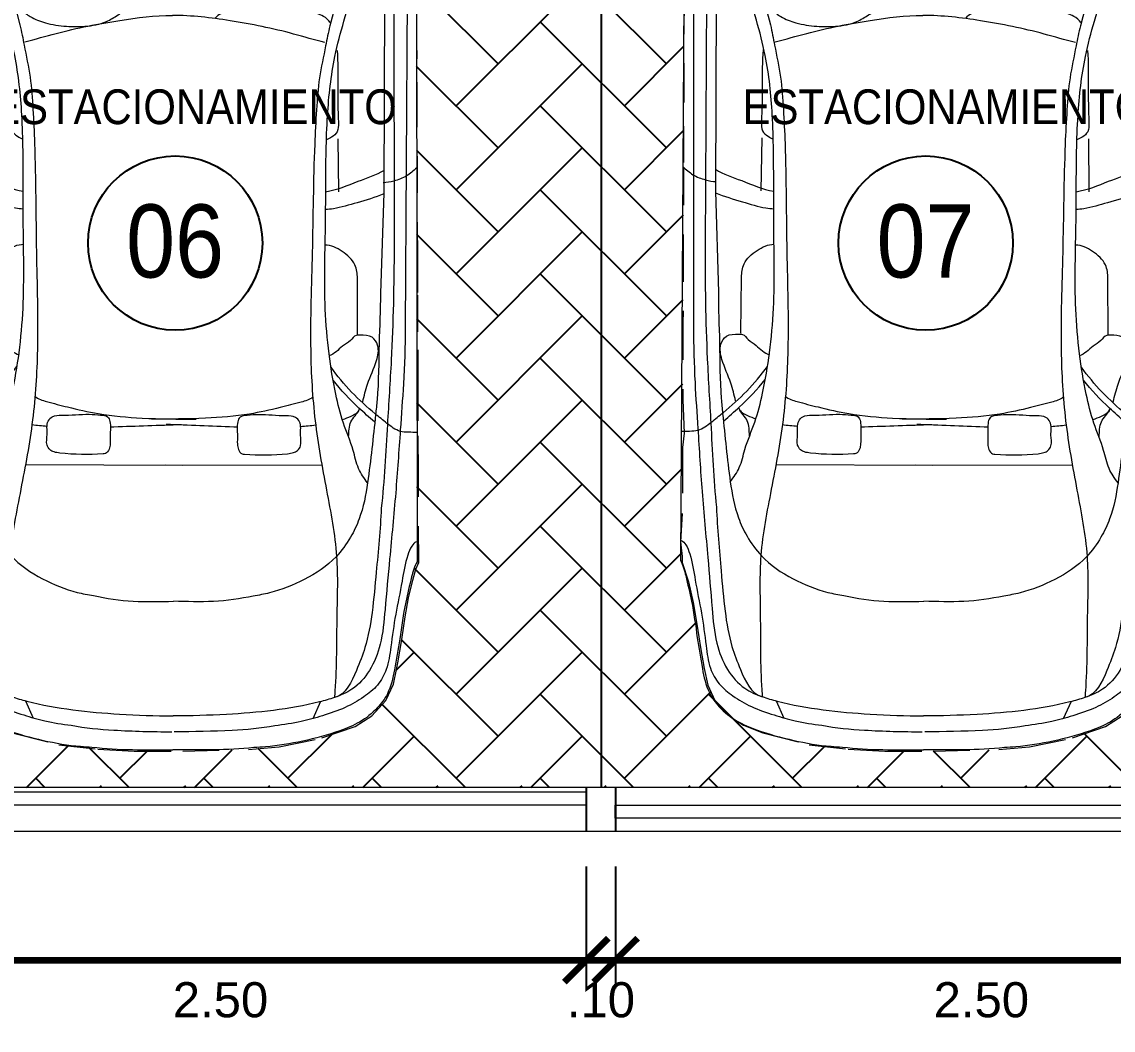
# Model space of a CAD drawing. Header units: millimetres. Extents: x 2204.1 to 2242.3, y 1175.1 to 1221.8.
# Drawn here: x 2227.565 to 2231.294, y 1188.809 to 1192.256 of the extents above; entities that cross this region are included whole.
import ezdxf
from ezdxf.enums import TextEntityAlignment as Align

# ---------------------------------------------------------------- set-up
doc = ezdxf.new("R2010")
doc.units = ezdxf.units.MM
doc.linetypes.add('HIDDEN2', pattern=[0.1875, 0.125, -0.0625])
for name, color, linetype, lineweight in [('01', 1, 'Continuous', 5), ('CLOSETS', 253, 'Continuous', 18), ('mobiliario', 2, 'Continuous', 18), ('pozos de luz', 4, 'Continuous', 5)]:
    doc.layers.add(name, color=color, linetype=linetype, lineweight=lineweight)
for name, color, linetype in [('04', 4, 'Continuous'), ('muros', 1, 'Continuous'), ('Textura LINEAS', 253, 'HIDDEN2')]:
    doc.layers.add(name, color=color, linetype=linetype)
doc.styles.add('ARVIM', font='framd.ttf', dxfattribs={"width": 0.9, "height": 0.2})
doc.styles.add('ROMAND', font='arial.ttf')
doc.dimstyles.new('ARVIM', dxfattribs={"dimscale": 0.12, "dimtxt": 1, "dimasz": 1.25, "dimexe": 0.8, "dimexo": 1, "dimtad": 2, "dimtih": 1, "dimtoh": 1, "dimzin": 4, "dimdsep": 46, "dimtxsty": 'ROMAND', "dimblk": 'ARCHTICK', "dimcen": 0, "dimdle": 1, "dimclrd": 1, "dimclre": 1, "dimclrt": 251, "dimadec": 0, "dimazin": 0, "dimtfac": 1, "dimtix": 1, "dimtmove": 0, "dimatfit": 3, "dimldrblk": 'ARCHTICK', "dimfxl": 1, "dimarcsym": 0})

# ---------------------------------------------------------------- blocks, each defined once
blk = doc.blocks.new('audi a4 p')
at = {"color": 0}
for p, q in [((-0.8495, 0.8592), (1.2533, 0.8665)), ((-0.864, 0.8261), (0.4209, 0.8224)), ((-0.8821, 0.7783), (0.1313, 0.7819)), ((-0.9255, 0.7452), (-0.0605, 0.7452)), ((-0.0605, 0.7452), (0.2978, 0.7341)), ((-1.2465, 0.7063), (-0.654, 0.5515)), ((0.4433, 0.6531), (0.2443, 0.6518)), ((-0.252, 0.5809), (-0.0633, 0.5835)), ((0.9108, 0.5278), (0.9108, -0.0304)), ((1.7514, 0.5246), (1.8134, 0.4971)), ((0.9108, -0.5278), (0.9108, 0.0304)), ((1.7514, -0.5246), (1.8134, -0.4971)), ((-1.2465, -0.7063), (-0.654, -0.5515)), ((-0.252, -0.5809), (-0.0633, -0.5835)), ((0.4433, -0.6531), (0.2443, -0.6518)), ((-0.0605, -0.7452), (0.2978, -0.7341)), ((-0.9255, -0.7452), (-0.0605, -0.7452)), ((-0.8821, -0.7783), (0.1313, -0.7819)), ((-0.864, -0.8261), (0.4209, -0.8224)), ((-0.8495, -0.8592), (1.2533, -0.8665))]:
    blk.add_line(p, q, dxfattribs=at)
for points, knots in [([(-0.1491, 0.8616), (-0.1389, 0.8499), (-0.1166, 0.8254), (-0.1026, 0.7842), (-0.0957, 0.7556), (-0.0959, 0.7427)], [1.808086, 1.808086, 1.808086, 1.808086, 2.918874, 4.131288, 5.10151, 5.10151, 5.10151, 5.10151]), ([(0.7927, 0.866), (0.791, 0.8458), (0.797, 0.8049), (0.7602, 0.7581), (0.6915, 0.6709), (0.6232, 0.6028), (0.5613, 0.5588)], [0, 0, 0, 0, 0.0597371, 0.1139981, 0.1672498, 0.3938869, 0.3938869, 0.3938869, 0.3938869]), ([(1.1815, 0.8634), (1.1847, 0.8567), (1.2004, 0.8437), (1.2477, 0.8252), (1.3308, 0.8133), (1.439, 0.7898), (1.5441, 0.7753), (1.6319, 0.7649), (1.6948, 0.7298), (1.7382, 0.6763), (1.776, 0.6104), (1.8014, 0.5342), (1.8258, 0.451), (1.8341, 0.3935), (1.838, 0.3618)], [0, 0, 0, 0, 0.0219205, 0.0572122, 0.1522539, 0.2718866, 0.3894011, 0.4710097, 0.5346344, 0.5986698, 0.6733118, 0.758696, 0.8351341, 0.9293726, 0.9293726, 0.9293726, 0.9293726]), ([(1.2533, 0.8665), (1.2693, 0.8564), (1.3191, 0.8448), (1.4094, 0.8219), (1.5212, 0.8071), (1.6299, 0.7894), (1.7168, 0.771), (1.7801, 0.7247), (1.8262, 0.6669), (1.8636, 0.5753), (1.894, 0.4633), (1.9118, 0.3601), (1.9146, 0.3017), (1.9155, 0.2882)], [0, 0, 0, 0, 0.056668, 0.14946, 0.28161, 0.392935, 0.481686, 0.542967, 0.622845, 0.69797, 0.833643, 0.965665, 1.00577, 1.00577, 1.00577, 1.00577]), ([(0.4209, 0.8224), (0.4872, 0.8222), (0.6083, 0.8179), (0.8036, 0.8042), (1.0114, 0.7909), (1.2243, 0.7703), (1.4042, 0.7547), (1.54, 0.7434), (1.6397, 0.7047), (1.708, 0.6461), (1.7367, 0.5787), (1.7779, 0.4319), (1.798, 0.2378), (1.8037, 0.0635), (1.8037, 0)], [0, 0, 0, 0, 0.198873, 0.363323, 0.587433, 0.823543, 1.004622, 1.129816, 1.230113, 1.320655, 1.388577, 1.443334, 1.771447, 1.958652, 1.958652, 1.958652, 1.958652]), ([(0.1313, 0.7819), (0.2661, 0.7819), (0.4773, 0.778), (0.7875, 0.7573), (0.9636, 0.7498), (1.0628, 0.7387)], [0, 0, 0, 0, 0.4042759, 0.6333827, 0.9326252, 0.9326252, 0.9326252, 0.9326252]), ([(-0.1398, 0.7453), (-0.1223, 0.7165), (-0.0996, 0.6455), (-0.0685, 0.5775), (-0.0623, 0.5379)], [0, 0, 0, 0, 0.1000351, 0.2184418, 0.2184418, 0.2184418, 0.2184418]), ([(-0.0561, 0.745), (-0.0428, 0.7143), (-0.0272, 0.6537), (-0.0042, 0.5851), (-0.0005, 0.5472), (0, 0.538)], [0, 0, 0, 0, 2.528586, 4.711885, 5.408215, 5.408215, 5.408215, 5.408215]), ([(1.0628, 0.7387), (1.1386, 0.7357), (1.2624, 0.7234), (1.4276, 0.7099), (1.5478, 0.689), (1.6484, 0.6493), (1.7266, 0.6146), (1.7369, 0.5742)], [0, 0, 0, 0, 0.2277977, 0.3719478, 0.4996814, 0.5863441, 0.709615, 0.709615, 0.709615, 0.709615]), ([(0.9721, 0.6897), (0.9562, 0.6775), (0.9206, 0.6527), (0.8443, 0.6376), (0.7596, 0.5997), (0.644, 0.5716), (0.5088, 0.5488), (0.3031, 0.5312), (0.0626, 0.5395), (-0.1671, 0.5374), (-0.3629, 0.5435), (-0.5625, 0.5648), (-0.8317, 0.6525), (-1.0359, 0.7056), (-1.1563, 0.7374)], [0, 0, 0, 0, 0.05975, 0.126928, 0.230034, 0.336675, 0.482225, 0.641324, 0.954906, 1.203173, 1.330375, 1.542773, 1.802261, 2.175545, 2.175545, 2.175545, 2.175545]), ([(0.2978, 0.7341), (0.3572, 0.7339), (0.4833, 0.7274), (0.6276, 0.7286), (0.7927, 0.7108), (0.9345, 0.6972), (1.0594, 0.676), (1.1002, 0.6599)], [0, 0, 0, 0, 0.1783018, 0.3787173, 0.431954, 0.6762374, 0.8077184, 0.8077184, 0.8077184, 0.8077184]), ([(0.6843, 0.6718), (0.663, 0.677), (0.6122, 0.6887), (0.5499, 0.7196), (0.4887, 0.732), (0.4465, 0.7054), (0.4465, 0.6719), (0.4464, 0.6425), (0.4699, 0.6267), (0.4888, 0.5918), (0.5151, 0.5701), (0.5201, 0.551)], [0, 0, 0, 0, 0.0655106, 0.1550445, 0.2094604, 0.2438604, 0.287164, 0.3001388, 0.3275984, 0.3616951, 0.4200969, 0.4200969, 0.4200969, 0.4200969]), ([(0.7552, 0.7137), (0.7395, 0.6947), (0.693, 0.6434), (0.6428, 0.5939), (0.6076, 0.5661)], [0, 0, 0, 0, 1.868162, 5.271297, 5.271297, 5.271297, 5.271297]), ([(0.2443, 0.6518), (0.2281, 0.6517), (0.1881, 0.6463), (0.1468, 0.5992), (0.1262, 0.5577), (0.1267, 0.5363)], [0, 0, 0, 0, 0.0486628, 0.1144515, 0.1777721, 0.1777721, 0.1777721, 0.1777721]), ([(0.7116, 0.6594), (0.7237, 0.6549), (0.736, 0.6315), (0.7446, 0.6091), (0.7479, 0.5992)], [0, 0, 0, 0, 0.983949, 1.771691, 1.771691, 1.771691, 1.771691]), ([(0.8083, 0.6219), (0.7905, 0.6234), (0.7521, 0.6214), (0.7277, 0.6524), (0.7116, 0.6594)], [0, 0, 0, 0, 0.0535488, 0.1060573, 0.1060573, 0.1060573, 0.1060573]), ([(1.1002, 0.6599), (1.1232, 0.6526), (1.1709, 0.629), (1.2528, 0.5714), (1.3203, 0.4695), (1.3613, 0.3665), (1.3735, 0.3037), (1.3765, 0.2843)], [0, 0, 0, 0, 0.0720749, 0.1581284, 0.2958089, 0.4262456, 0.4842292, 0.4842292, 0.4842292, 0.4842292]), ([(-0.654, 0.5515), (-0.6303, 0.5453), (-0.5683, 0.5342), (-0.4694, 0.5124), (-0.352, 0.5037), (-0.1449, 0.4936), (0.1408, 0.4931), (0.4689, 0.4808), (0.7523, 0.4976), (0.9949, 0.5425), (1.2253, 0.5883), (1.465, 0.5795), (1.6324, 0.5819), (1.7289, 0.5745), (1.7369, 0.5742)], [0, 0, 0, 0, 0.073325, 0.188896, 0.303039, 0.425821, 0.811242, 1.159737, 1.41058, 1.660623, 1.899627, 2.11145, 2.377727, 2.401703, 2.401703, 2.401703, 2.401703]), ([(-0.5666, 0.5771), (-0.5241, 0.5811), (-0.4371, 0.5785), (-0.3441, 0.5811), (-0.2767, 0.5835), (-0.2582, 0.561), (-0.2507, 0.5465), (-0.248, 0.5402)], [0, 0, 0, 0, 3.267856, 6.568708, 7.399663, 8.099385, 8.621705, 8.621705, 8.621705, 8.621705]), ([(-0.6654, 0.5528), (-0.6749, 0.5472), (-0.6928, 0.5238), (-0.7075, 0.4718), (-0.6961, 0.3601), (-0.6996, 0.2589), (-0.7009, 0.1651), (-0.687, 0.1489), (-0.6793, 0.1423)], [0, 0, 0, 0, 0.842998, 2.122875, 3.997599, 9.174838, 10.012722, 10.751336, 10.751336, 10.751336, 10.751336]), ([(-0.5943, 0.5339), (-0.6034, 0.4964), (-0.6368, 0.3857), (-0.6729, 0.205), (-0.6896, 0.0597), (-0.6896, -0.0089)], [0, 0, 0, 0, 0.1139079, 0.3411539, 0.543502, 0.543502, 0.543502, 0.543502]), ([(0.6677, 0.4949), (0.677, 0.4828), (0.6893, 0.4424), (0.7081, 0.3673), (0.7341, 0.2545), (0.7467, 0.1012), (0.7474, -0.0151), (0.7478, -0.079)], [0, 0, 0, 0, 0.0451009, 0.1211996, 0.2308505, 0.385263, 0.5739042, 0.5739042, 0.5739042, 0.5739042]), ([(0.731, 0.3011), (0.731, 0.334), (0.7358, 0.3761), (0.7345, 0.4305), (0.7624, 0.4556), (0.8001, 0.4473), (0.8355, 0.4559), (0.8582, 0.4423), (0.8669, 0.4245), (0.8749, 0.3609), (0.8757, 0.301), (0.8709, 0.2388), (0.8551, 0.2286), (0.8321, 0.2252), (0.7988, 0.2275), (0.7673, 0.2233), (0.735, 0.2342), (0.7335, 0.2669), (0.731, 0.2875), (0.731, 0.3011)], [0, 0, 0, 0, 0.0969044, 0.1295913, 0.1506192, 0.1985921, 0.2360698, 0.2557908, 0.2719711, 0.2929882, 0.44406, 0.4519132, 0.4720918, 0.4918599, 0.5228758, 0.5707096, 0.5892096, 0.6145759, 0.654681, 0.654681, 0.654681, 0.654681]), ([(1.838, 0.3618), (1.8481, 0.3119), (1.8577, 0.1924), (1.8602, 0.0731), (1.8602, 0.0046)], [0, 0, 0, 0, 0.1502861, 0.3522699, 0.3522699, 0.3522699, 0.3522699]), ([(1.3765, 0.2843), (1.3861, 0.2377), (1.4005, 0.143), (1.3966, 0.0476), (1.3959, 0)], [0, 0, 0, 0, 0.140379, 0.2808468, 0.2808468, 0.2808468, 0.2808468]), ([(0.7753, 0.2256), (0.7752, 0.2214), (0.7726, 0.1372), (0.7693, 0.0529), (0.7662, -0.0272)], [11.235438, 11.235438, 11.235438, 11.235438, 11.552536, 17.586883, 17.586883, 17.586883, 17.586883]), ([(0.6677, -0.4949), (0.677, -0.4828), (0.6893, -0.4424), (0.7081, -0.3673), (0.7341, -0.2545), (0.7467, -0.1012), (0.7474, 0.0151), (0.7478, 0.079)], [0, 0, 0, 0, 0.0451009, 0.1211996, 0.2308505, 0.385263, 0.5739042, 0.5739042, 0.5739042, 0.5739042]), ([(0.4209, -0.8224), (0.4872, -0.8222), (0.6083, -0.8179), (0.8036, -0.8042), (1.0114, -0.7909), (1.2243, -0.7703), (1.4042, -0.7547), (1.54, -0.7434), (1.6397, -0.7047), (1.708, -0.6461), (1.7367, -0.5787), (1.7779, -0.4319), (1.798, -0.2378), (1.8037, -0.0635), (1.8037, 0)], [0, 0, 0, 0, 0.198873, 0.363323, 0.587433, 0.823543, 1.004622, 1.129816, 1.230113, 1.320655, 1.388577, 1.443334, 1.771447, 1.958652, 1.958652, 1.958652, 1.958652]), ([(0.7753, -0.2256), (0.7752, -0.2214), (0.7726, -0.1372), (0.7693, -0.0529), (0.7662, 0.0272)], [11.235438, 11.235438, 11.235438, 11.235438, 11.552536, 17.586883, 17.586883, 17.586883, 17.586883]), ([(1.3765, -0.2843), (1.3861, -0.2377), (1.4005, -0.143), (1.3966, -0.0476), (1.3959, 0)], [0, 0, 0, 0, 0.140379, 0.2808468, 0.2808468, 0.2808468, 0.2808468]), ([(-0.5943, -0.5339), (-0.6034, -0.4964), (-0.637, -0.3858), (-0.6709, -0.2107), (-0.6896, -0.0716), (-0.6896, -0.0089)], [0, 0, 0, 0, 0.1139079, 0.3411539, 0.5260188, 0.5260188, 0.5260188, 0.5260188]), ([(1.838, -0.3618), (1.8481, -0.3119), (1.8577, -0.1924), (1.8602, -0.0731), (1.8602, -0.0046)], [0, 0, 0, 0, 0.1502861, 0.3522699, 0.3522699, 0.3522699, 0.3522699]), ([(-0.8237, -0.2885), (-0.8261, -0.3017), (-0.8143, -0.2291), (-0.7974, -0.2089), (-0.7717, -0.1732), (-0.7424, -0.1637), (-0.7108, -0.1695), (-0.6898, -0.2049), (-0.6593, -0.2508), (-0.6482, -0.3162), (-0.6487, -0.3891), (-0.6581, -0.4558), (-0.6789, -0.5106), (-0.7046, -0.5443), (-0.7325, -0.5553), (-0.753, -0.5507), (-0.7716, -0.5441), (-0.7859, -0.5231), (-0.8109, -0.4874), (-0.8259, -0.4076), (-0.8351, -0.3761), (-0.8214, -0.2758), (-0.8237, -0.2885)], [0, 0, 0, 0, 0.03969, 0.089634, 0.13125, 0.1542862, 0.1797268, 0.2207266, 0.2680991, 0.3447665, 0.4095645, 0.4843001, 0.541515, 0.5817687, 0.6060665, 0.6262474, 0.6436722, 0.6634686, 0.6988791, 0.7758465, 0.8696394, 0.907731, 0.907731, 0.907731, 0.907731]), ([(0.731, -0.3011), (0.731, -0.334), (0.7358, -0.3761), (0.7345, -0.4305), (0.7624, -0.4556), (0.8001, -0.4473), (0.8355, -0.4559), (0.8582, -0.4423), (0.8669, -0.4245), (0.8749, -0.3609), (0.8757, -0.301), (0.8709, -0.2388), (0.8551, -0.2286), (0.8321, -0.2252), (0.7988, -0.2275), (0.7673, -0.2233), (0.735, -0.2342), (0.7335, -0.2669), (0.731, -0.2875), (0.731, -0.3011)], [0, 0, 0, 0, 0.0969044, 0.1295913, 0.1506192, 0.1985921, 0.2360698, 0.2557908, 0.2719711, 0.2929882, 0.44406, 0.4519132, 0.4720918, 0.4918599, 0.5228758, 0.5707096, 0.5892096, 0.6145759, 0.654681, 0.654681, 0.654681, 0.654681]), ([(1.1002, -0.6599), (1.1232, -0.6526), (1.1709, -0.629), (1.2528, -0.5714), (1.3203, -0.4695), (1.3613, -0.3665), (1.3735, -0.3037), (1.3765, -0.2843)], [0, 0, 0, 0, 0.0720749, 0.1581284, 0.2958089, 0.4262456, 0.4842292, 0.4842292, 0.4842292, 0.4842292]), ([(1.2533, -0.8665), (1.2693, -0.8564), (1.3191, -0.8448), (1.4094, -0.8219), (1.5212, -0.8071), (1.6299, -0.7894), (1.7168, -0.771), (1.7801, -0.7247), (1.8262, -0.6669), (1.8636, -0.5753), (1.894, -0.4633), (1.9118, -0.3601), (1.9146, -0.3017), (1.9155, -0.2882)], [0, 0, 0, 0, 0.056668, 0.14946, 0.28161, 0.392935, 0.481686, 0.542967, 0.622845, 0.69797, 0.833643, 0.965665, 1.00577, 1.00577, 1.00577, 1.00577]), ([(1.1815, -0.8634), (1.1847, -0.8567), (1.2004, -0.8437), (1.2477, -0.8252), (1.3308, -0.8133), (1.439, -0.7898), (1.5441, -0.7753), (1.6319, -0.7649), (1.6948, -0.7298), (1.7382, -0.6763), (1.776, -0.6104), (1.8014, -0.5342), (1.8258, -0.451), (1.8341, -0.3935), (1.838, -0.3618)], [0, 0, 0, 0, 0.0219205, 0.0572122, 0.1522539, 0.2718866, 0.3894011, 0.4710097, 0.5346344, 0.5986698, 0.6733118, 0.758696, 0.8351341, 0.9293726, 0.9293726, 0.9293726, 0.9293726]), ([(-0.654, -0.5515), (-0.6303, -0.5453), (-0.5683, -0.5342), (-0.4694, -0.5124), (-0.352, -0.5037), (-0.1449, -0.4936), (0.1408, -0.4931), (0.4689, -0.4808), (0.7523, -0.4976), (0.9949, -0.5425), (1.2253, -0.5883), (1.465, -0.5795), (1.6324, -0.5819), (1.7289, -0.5745), (1.7369, -0.5742)], [0, 0, 0, 0, 0.073325, 0.188896, 0.303039, 0.425821, 0.811242, 1.159737, 1.41058, 1.660623, 1.899627, 2.11145, 2.377727, 2.401703, 2.401703, 2.401703, 2.401703]), ([(0.9721, -0.6897), (0.9562, -0.6775), (0.9206, -0.6527), (0.8443, -0.6376), (0.7596, -0.5997), (0.644, -0.5716), (0.5088, -0.5488), (0.3031, -0.5312), (0.0626, -0.5395), (-0.1671, -0.5374), (-0.3629, -0.5435), (-0.5625, -0.5648), (-0.8317, -0.6525), (-1.0359, -0.7056), (-1.1563, -0.7374)], [0, 0, 0, 0, 0.05975, 0.126928, 0.230034, 0.336675, 0.482225, 0.641324, 0.954906, 1.203173, 1.330375, 1.542773, 1.802261, 2.175545, 2.175545, 2.175545, 2.175545]), ([(-0.5666, -0.5771), (-0.5241, -0.5811), (-0.4371, -0.5785), (-0.3441, -0.5811), (-0.2767, -0.5835), (-0.2582, -0.561), (-0.2507, -0.5465), (-0.248, -0.5402)], [0, 0, 0, 0, 3.267856, 6.568708, 7.399663, 8.099385, 8.621705, 8.621705, 8.621705, 8.621705]), ([(-0.1398, -0.7453), (-0.1223, -0.7165), (-0.0996, -0.6455), (-0.0685, -0.5775), (-0.0623, -0.5379)], [0, 0, 0, 0, 0.1000351, 0.2184418, 0.2184418, 0.2184418, 0.2184418]), ([(-0.0561, -0.745), (-0.0428, -0.7143), (-0.0272, -0.6537), (-0.0042, -0.5851), (-0.0005, -0.5472), (0, -0.538)], [0, 0, 0, 0, 2.528586, 4.711885, 5.408215, 5.408215, 5.408215, 5.408215]), ([(0.2443, -0.6518), (0.2281, -0.6517), (0.1881, -0.6463), (0.1468, -0.5992), (0.1262, -0.5577), (0.1267, -0.5363)], [0, 0, 0, 0, 0.0486628, 0.1144515, 0.1777721, 0.1777721, 0.1777721, 0.1777721]), ([(0.6843, -0.6718), (0.663, -0.677), (0.6122, -0.6887), (0.5499, -0.7196), (0.4887, -0.732), (0.4465, -0.7054), (0.4465, -0.6719), (0.4464, -0.6425), (0.4699, -0.6267), (0.4888, -0.5918), (0.5151, -0.5701), (0.5201, -0.551)], [0, 0, 0, 0, 0.0655106, 0.1550445, 0.2094604, 0.2438604, 0.287164, 0.3001388, 0.3275984, 0.3616951, 0.4200969, 0.4200969, 0.4200969, 0.4200969]), ([(0.7927, -0.866), (0.791, -0.8458), (0.797, -0.8049), (0.7602, -0.7581), (0.6915, -0.6709), (0.6232, -0.6028), (0.5613, -0.5588)], [0, 0, 0, 0, 0.0597371, 0.1139981, 0.1672498, 0.3938869, 0.3938869, 0.3938869, 0.3938869]), ([(0.7552, -0.7137), (0.7395, -0.6947), (0.693, -0.6434), (0.6428, -0.5939), (0.6076, -0.5661)], [0, 0, 0, 0, 1.868162, 5.271297, 5.271297, 5.271297, 5.271297]), ([(1.0628, -0.7387), (1.1386, -0.7357), (1.2624, -0.7234), (1.4276, -0.7099), (1.5478, -0.689), (1.6484, -0.6493), (1.7266, -0.6146), (1.7369, -0.5742)], [0, 0, 0, 0, 0.2277977, 0.3719478, 0.4996814, 0.5863441, 0.709615, 0.709615, 0.709615, 0.709615]), ([(0.7116, -0.6594), (0.7237, -0.6549), (0.736, -0.6315), (0.7446, -0.6091), (0.7479, -0.5992)], [0, 0, 0, 0, 0.983949, 1.771691, 1.771691, 1.771691, 1.771691]), ([(0.2978, -0.7341), (0.3572, -0.7339), (0.4833, -0.7274), (0.6276, -0.7286), (0.7927, -0.7108), (0.9345, -0.6972), (1.0594, -0.676), (1.1002, -0.6599)], [0, 0, 0, 0, 0.1783018, 0.3787173, 0.431954, 0.6762374, 0.8077184, 0.8077184, 0.8077184, 0.8077184]), ([(0.8083, -0.6219), (0.7905, -0.6234), (0.7521, -0.6214), (0.7277, -0.6524), (0.7116, -0.6594)], [0, 0, 0, 0, 0.0535488, 0.1060573, 0.1060573, 0.1060573, 0.1060573]), ([(-0.1491, -0.8616), (-0.1389, -0.8499), (-0.1166, -0.8254), (-0.1026, -0.7842), (-0.0957, -0.7556), (-0.0959, -0.7427)], [1.808086, 1.808086, 1.808086, 1.808086, 2.918874, 4.131288, 5.10151, 5.10151, 5.10151, 5.10151]), ([(0.1313, -0.7819), (0.2661, -0.7819), (0.4773, -0.778), (0.7875, -0.7573), (0.9636, -0.7498), (1.0628, -0.7387)], [0, 0, 0, 0, 0.4042759, 0.6333827, 0.9326252, 0.9326252, 0.9326252, 0.9326252])]:
    blk.add_open_spline(points, degree=3, knots=knots, dxfattribs=at)
for points in [[(0.768, 0.5048), (0.7704, 0.487), (0.7721, 0.4691), (0.7734, 0.4511)], [(1.9155, 0.2882), (1.9272, 0.1928), (1.9241, 0.0961), (1.9241, 0)], [(1.9155, -0.2882), (1.9272, -0.1928), (1.9241, -0.0961), (1.9241, 0)], [(0.768, -0.5048), (0.7704, -0.487), (0.7721, -0.4691), (0.7734, -0.4511)]]:
    blk.add_open_spline(points, degree=3, dxfattribs=at)
blk = doc.blocks.new('_ARCHTICK')
at = {"color": 0, "linetype": 'ByBlock', "const_width": 0.15}
blk.add_lwpolyline([(-0.5, -0.5), (0.5, 0.5)], dxfattribs=at)
blk = doc.blocks.new('*D46')
at = {"layer": 'DEFPOINTS', "color": 0, "transparency": 16777216}
for p in [(2210.8453, 1189.6758), (2234.8453, 1189.6758), (2234.8453, 1187.9452)]:
    blk.add_point(p, dxfattribs=at)
at = {"layer": 'muros', "color": 1, "lineweight": -2, "transparency": 16777216}
for p, q in [((2210.7253, 1187.9452), (2234.9653, 1187.9452)), ((2210.8453, 1187.9572), (2210.8453, 1187.8492)), ((2234.8453, 1187.9572), (2234.8453, 1187.8492))]:
    blk.add_line(p, q, dxfattribs=at)
at = {"layer": 'muros', "color": 1, "lineweight": -2, "transparency": 16777216, "xscale": 0.15, "yscale": 0.15, "zscale": 0.15, "rotation": 180}
blk.add_blockref('_ARCHTICK', (2210.8453, 1187.9452), dxfattribs=at)
at = {"layer": 'muros', "color": 1, "lineweight": -2, "transparency": 16777216, "xscale": 0.15, "yscale": 0.15, "zscale": 0.15}
blk.add_blockref('_ARCHTICK', (2234.8453, 1187.9452), dxfattribs=at)
at = {"layer": 'muros', "color": 251, "lineweight": 200, "transparency": 16777216, "insert": (2222.8453, 1187.809), "char_height": 0.12, "attachment_point": 5, "style": 'ROMAND'}
blk.add_mtext('24.00', dxfattribs=at)
blk = doc.blocks.new('*D62')
at = {"layer": 'DEFPOINTS', "color": 0, "transparency": 16777216}
for p in [(2227.7693, 1189.6409), (2227.7693, 1189.4909), (2236.4579, 1189.4909)]:
    blk.add_point(p, dxfattribs=at)
at = {"layer": 'muros', "color": 1, "lineweight": -2, "transparency": 16777216}
for p, q in [((2236.4579, 1189.6409), (2236.4579, 1189.7909)), ((2236.4459, 1189.6409), (2236.5539, 1189.6409)), ((2236.4579, 1189.6409), (2236.4579, 1189.4909)), ((2236.4459, 1189.4909), (2236.5539, 1189.4909)), ((2236.4579, 1189.4909), (2236.4579, 1189.3409))]:
    blk.add_line(p, q, dxfattribs=at)
at = {"layer": 'muros', "color": 1, "lineweight": -2, "transparency": 16777216, "xscale": 0.15, "yscale": 0.15, "zscale": 0.15}
for p, rotation in [((2236.4579, 1189.6409), 270), ((2236.4579, 1189.4909), 90)]:
    blk.add_blockref('_ARCHTICK', p, dxfattribs=dict(at, rotation=rotation))
at = {"layer": 'muros', "color": 251, "lineweight": 200, "transparency": 16777216, "insert": (2236.6385, 1189.5659), "char_height": 0.12, "attachment_point": 5, "style": 'ROMAND'}
blk.add_mtext('.15', dxfattribs=at)
blk = doc.blocks.new('*D144')
at = {"layer": 'DEFPOINTS', "color": 0, "transparency": 16777216}
for p in [(2226.9936, 1189.4885), (2229.4936, 1189.4885), (2229.4936, 1189.0485)]:
    blk.add_point(p, dxfattribs=at)
at = {"layer": 'muros', "color": 1, "lineweight": -2, "transparency": 16777216}
for p, q in [((2226.9936, 1189.3685), (2226.9936, 1188.9525)), ((2229.4936, 1189.3685), (2229.4936, 1188.9525)), ((2226.8736, 1189.0485), (2229.6136, 1189.0485))]:
    blk.add_line(p, q, dxfattribs=at)
at = {"layer": 'muros', "color": 1, "lineweight": -2, "transparency": 16777216, "xscale": 0.15, "yscale": 0.15, "zscale": 0.15, "rotation": 180}
blk.add_blockref('_ARCHTICK', (2226.9936, 1189.0485), dxfattribs=at)
at = {"layer": 'muros', "color": 1, "lineweight": -2, "transparency": 16777216, "xscale": 0.15, "yscale": 0.15, "zscale": 0.15}
blk.add_blockref('_ARCHTICK', (2229.4936, 1189.0485), dxfattribs=at)
at = {"layer": 'muros', "color": 251, "lineweight": 200, "transparency": 16777216, "insert": (2228.2436, 1188.9122), "char_height": 0.12, "attachment_point": 5, "style": 'ROMAND'}
blk.add_mtext('2.50', dxfattribs=at)
blk = doc.blocks.new('*D145')
at = {"layer": 'DEFPOINTS', "color": 0, "transparency": 16777216}
for p in [(2229.4936, 1189.6758), (2229.5936, 1189.6758), (2229.5936, 1189.0485)]:
    blk.add_point(p, dxfattribs=at)
at = {"layer": 'muros', "color": 1, "lineweight": -2, "transparency": 16777216}
for p, q in [((2229.4936, 1189.0605), (2229.4936, 1188.9525)), ((2229.5936, 1189.0605), (2229.5936, 1188.9525)), ((2229.4936, 1189.0485), (2229.3436, 1189.0485)), ((2229.4936, 1189.0485), (2229.5936, 1189.0485)), ((2229.5936, 1189.0485), (2229.7436, 1189.0485))]:
    blk.add_line(p, q, dxfattribs=at)
at = {"layer": 'muros', "color": 1, "lineweight": -2, "transparency": 16777216, "xscale": 0.15, "yscale": 0.15, "zscale": 0.15}
blk.add_blockref('_ARCHTICK', (2229.4936, 1189.0485), dxfattribs=at)
at = {"layer": 'muros', "color": 1, "lineweight": -2, "transparency": 16777216, "xscale": 0.15, "yscale": 0.15, "zscale": 0.15, "rotation": 180}
blk.add_blockref('_ARCHTICK', (2229.5936, 1189.0485), dxfattribs=at)
at = {"layer": 'muros', "color": 251, "lineweight": 200, "transparency": 16777216, "insert": (2229.5436, 1188.9122), "char_height": 0.12, "attachment_point": 5, "style": 'ROMAND'}
blk.add_mtext('.10', dxfattribs=at)
blk = doc.blocks.new('*D146')
at = {"layer": 'DEFPOINTS', "color": 0, "transparency": 16777216}
for p in [(2229.5936, 1189.4885), (2232.0936, 1189.4885), (2232.0936, 1189.0485)]:
    blk.add_point(p, dxfattribs=at)
at = {"layer": 'muros', "color": 1, "lineweight": -2, "transparency": 16777216}
for p, q in [((2229.5936, 1189.3685), (2229.5936, 1188.9525)), ((2232.0936, 1189.3685), (2232.0936, 1188.9525)), ((2229.4736, 1189.0485), (2232.2136, 1189.0485))]:
    blk.add_line(p, q, dxfattribs=at)
at = {"layer": 'muros', "color": 1, "lineweight": -2, "transparency": 16777216, "xscale": 0.15, "yscale": 0.15, "zscale": 0.15, "rotation": 180}
blk.add_blockref('_ARCHTICK', (2229.5936, 1189.0485), dxfattribs=at)
at = {"layer": 'muros', "color": 1, "lineweight": -2, "transparency": 16777216, "xscale": 0.15, "yscale": 0.15, "zscale": 0.15}
blk.add_blockref('_ARCHTICK', (2232.0936, 1189.0485), dxfattribs=at)
at = {"layer": 'muros', "color": 251, "lineweight": 200, "transparency": 16777216, "insert": (2230.8436, 1188.9122), "char_height": 0.12, "attachment_point": 5, "style": 'ROMAND'}
blk.add_mtext('2.50', dxfattribs=at)

msp = doc.modelspace()

# ---------------------------------------------------------------- linework, layer by layer
at = {"layer": '01', "linetype": 'HIDDEN2'}
for points in [[(2229.8278, 1192.3396), (2229.827, 1192.1056), (2229.8263, 1191.9002), (2229.8258, 1191.7547), (2229.8249, 1191.4929), (2229.8239, 1191.226), (2229.823, 1190.9643), (2229.8276, 1190.8504), (2229.8224, 1190.8015), (2229.8223, 1190.7703), (2229.8217, 1190.5759), (2229.8155, 1190.4788), (2229.8211, 1190.428), (2229.8211, 1190.4076), (2229.8428, 1190.3416), (2229.8592, 1190.2708), (2229.8729, 1190.1904), (2229.8837, 1190.1178), (2229.8959, 1190.046), (2229.909, 1189.988), (2229.9332, 1189.936), (2229.9581, 1189.9052), (2229.9877, 1189.8786), (2230.0311, 1189.8515), (2230.0968, 1189.825), (2230.2555, 1189.7848), (2230.3885, 1189.7702), (2230.5148, 1189.7632), (2230.6791, 1189.7632), (2230.9034, 1189.7686), (2231.0086, 1189.7781), (2231.1549, 1189.8082), (2231.2679, 1189.8477), (2231.325, 1189.8833)], [(2227.5322, 1189.825), (2227.6909, 1189.7848), (2227.8239, 1189.7702), (2227.9502, 1189.7632), (2228.1145, 1189.7632), (2228.3388, 1189.7686), (2228.4441, 1189.7781), (2228.5903, 1189.8082), (2228.7033, 1189.8477), (2228.7604, 1189.8833), (2228.809, 1189.936), (2228.8344, 1189.9923), (2228.8455, 1190.0421), (2228.8497, 1190.0651), (2228.8627, 1190.1452), (2228.8742, 1190.2224), (2228.8865, 1190.2872), (2228.9007, 1190.3472), (2228.9106, 1190.385), (2228.9211, 1190.4076), (2228.92, 1190.7155), (2228.9194, 1190.8927), (2228.919, 1191.0099), (2228.9183, 1191.1968), (2228.9179, 1191.3309), (2228.9175, 1191.4468), (2228.9158, 1191.9253), (2228.9151, 1192.1302), (2228.9149, 1192.1882), (2228.9145, 1192.2989)]]:
    msp.add_lwpolyline(points, dxfattribs=at)
at = {"layer": '04', "ltscale": 8}
for centre in [(2228.0889, 1191.5), (2230.6535, 1191.5)]:
    msp.add_circle(centre, 0.2979, dxfattribs=at)
at = {"layer": 'CLOSETS'}
for p, q in [((2234.6936, 1189.6385), (2222.8454, 1189.6386)), ((2234.6941, 1189.4885), (2222.8451, 1189.4885))]:
    msp.add_line(p, q, dxfattribs=at)
for points in [[(2229.4936, 1189.5786), (2226.9936, 1189.5786), (2226.9936, 1189.6236), (2229.4936, 1189.6236)], [(2232.0936, 1189.5336), (2229.592, 1189.5336), (2229.592, 1189.5786), (2232.0936, 1189.5786)]]:
    msp.add_lwpolyline(points, close=True, dxfattribs=at)
at = {"layer": 'muros'}
for p, q in [((2229.4936, 1189.6385), (2229.4936, 1189.4885)), ((2229.5936, 1189.6385), (2229.5936, 1189.4885))]:
    msp.add_line(p, q, dxfattribs=at)
at = {"layer": 'muros', "lineweight": 200}
msp.add_line((2210.8453, 1189.0485), (2234.8453, 1189.0485), dxfattribs=at)
at = {"layer": 'Textura LINEAS', "color": 8, "linetype": 'Continuous', "ltscale": 8}
for p, q in [((2229.5459, 1189.6385), (2229.5459, 1194.4879)), ((2229.7673, 1192.1128), (2229.3362, 1192.5438)), ((2229.1925, 1192.1128), (2228.9136, 1192.3917)), ((2229.0489, 1191.9691), (2229.4799, 1192.4002)), ((2229.7673, 1191.8254), (2229.3362, 1192.2565)), ((2229.6236, 1191.9691), (2229.8272, 1192.1728)), ((2229.0489, 1191.6817), (2229.4799, 1192.1128)), ((2229.1925, 1191.8254), (2228.9139, 1192.1041)), ((2229.7673, 1191.5381), (2229.3362, 1191.9691)), ((2229.6236, 1191.6817), (2229.8262, 1191.8844)), ((2229.1925, 1191.5381), (2228.9141, 1191.8165)), ((2229.0489, 1191.3944), (2229.4799, 1191.8254)), ((2229.7673, 1191.2507), (2229.3362, 1191.6817)), ((2229.6236, 1191.3944), (2229.8252, 1191.596)), ((2229.1925, 1191.2507), (2228.9143, 1191.5289)), ((2229.0489, 1191.107), (2229.4799, 1191.5381)), ((2229.7673, 1190.9633), (2229.3362, 1191.3944)), ((2229.6236, 1191.107), (2229.8242, 1191.3076)), ((2229.0489, 1190.8196), (2229.4799, 1191.2507)), ((2229.1925, 1190.9633), (2228.9145, 1191.2413)), ((2229.7673, 1190.676), (2229.3362, 1191.107)), ((2229.6236, 1190.8196), (2229.8232, 1191.0193)), ((2229.1925, 1190.676), (2228.9148, 1190.9537)), ((2229.0489, 1190.5323), (2229.4799, 1190.9633)), ((2229.7673, 1190.3886), (2229.3362, 1190.8196)), ((2229.6236, 1190.5323), (2229.8222, 1190.7309)), ((2229.1925, 1190.3886), (2228.915, 1190.6661)), ((2229.0489, 1190.2449), (2229.4799, 1190.676)), ((2229.7673, 1190.1012), (2229.3362, 1190.5323)), ((2229.6236, 1190.2449), (2229.8197, 1190.441)), ((2229.1925, 1190.1012), (2228.9051, 1190.3887)), ((2229.0489, 1189.9575), (2229.4799, 1190.3886)), ((2229.7673, 1189.8139), (2229.3362, 1190.2449)), ((2229.6236, 1189.9575), (2229.8705, 1190.2044)), ((2229.1925, 1189.8139), (2228.8625, 1190.1439)), ((2228.8454, 1190.0414), (2228.9052, 1190.1012)), ((2229.0489, 1189.6702), (2229.4799, 1190.1012)), ((2229.6553, 1189.6385), (2229.3362, 1189.9575)), ((2229.6236, 1189.6702), (2229.9193, 1189.9659)), ((2230.23, 1189.6385), (2229.911, 1189.9575)), ((2229.0805, 1189.6385), (2228.7965, 1189.9225)), ((2228.4741, 1189.6702), (2228.6239, 1189.8199)), ((2228.6178, 1189.8139), (2228.6149, 1189.8168)), ((2228.7298, 1189.6385), (2228.9052, 1189.8139)), ((2229.3045, 1189.6385), (2229.4799, 1189.8139)), ((2229.8793, 1189.6385), (2230.0546, 1189.8139)), ((2231.0287, 1189.6385), (2231.2041, 1189.8139)), ((2231.3795, 1189.6385), (2231.1956, 1189.8224)), ((2227.5803, 1189.6385), (2227.7231, 1189.7812)), ((2227.9311, 1189.6385), (2227.7964, 1189.7732)), ((2227.8994, 1189.6702), (2227.9924, 1189.7632)), ((2228.1551, 1189.6385), (2228.2839, 1189.7673)), ((2228.5058, 1189.6385), (2228.3726, 1189.7717)), ((2230.1983, 1189.6702), (2230.3072, 1189.7791)), ((2230.454, 1189.6385), (2230.5787, 1189.7632)), ((2230.8048, 1189.6385), (2230.6801, 1189.7632)), ((2230.7731, 1189.6702), (2230.8707, 1189.7678)), ((2227.6437, 1189.6385), (2227.612, 1189.6702)), ((2228.2184, 1189.6385), (2228.1867, 1189.6702)), ((2228.7932, 1189.6385), (2228.7615, 1189.6702)), ((2229.3679, 1189.6385), (2229.3362, 1189.6702)), ((2229.9427, 1189.6385), (2229.911, 1189.6702)), ((2230.5174, 1189.6385), (2230.4857, 1189.6702)), ((2231.0921, 1189.6385), (2231.0604, 1189.6702)), ((2227.8363, 1189.6448), (2227.8301, 1189.6385)), ((2228.1237, 1189.6448), (2228.1174, 1189.6385)), ((2228.4111, 1189.6448), (2228.4048, 1189.6385)), ((2228.6984, 1189.6448), (2228.6922, 1189.6385)), ((2228.9858, 1189.6448), (2228.9795, 1189.6385)), ((2229.2732, 1189.6448), (2229.2669, 1189.6385)), ((2229.5606, 1189.6448), (2229.5543, 1189.6385)), ((2229.8479, 1189.6448), (2229.8416, 1189.6385)), ((2230.1353, 1189.6448), (2230.129, 1189.6385)), ((2230.4227, 1189.6448), (2230.4164, 1189.6385)), ((2230.71, 1189.6448), (2230.7037, 1189.6385)), ((2230.9974, 1189.6448), (2230.9911, 1189.6385)), ((2231.2848, 1189.6448), (2231.2785, 1189.6385))]:
    msp.add_line(p, q, dxfattribs=at)

# ---------------------------------------------------------------- block references
at = {"layer": 'mobiliario', "xscale": 0.9605289415591256, "yscale": 0.9605289415591256, "zscale": 0.9605289415591256, "rotation": 269.844185923587}
for p in [(2228.0861, 1191.616), (2230.6507, 1191.616)]:
    msp.add_blockref('audi a4 p', p, dxfattribs=at)

# ---------------------------------------------------------------- texts
at = {"layer": 'pozos de luz', "style": 'ARVIM', "width": 0.9}
for p in [(2228.1547, 1191.9066), (2230.7193, 1191.9066)]:
    msp.add_text('ESTACIONAMIENTO', height=0.118865, rotation=360, dxfattribs=at).set_placement(p, align=Align.CENTER)
for s, p in [('06', (2228.0883, 1191.3822)), ('07', (2230.6529, 1191.3822))]:
    msp.add_text(s, height=0.24994, dxfattribs=at).set_placement(p, align=Align.CENTER)

# ---------------------------------------------------------------- dimensions: what is measured, and where the dimension line sits
at = {"layer": 'muros', "lineweight": 200}
dim = msp.add_linear_dim(base=(2236.4579, 1189.4909), p1=(2227.7693, 1189.6409), p2=(2227.7693, 1189.4909), angle=90, dimstyle='ARVIM', override={"dimfxl": 0.1, "dimfxlon": 1}, dxfattribs=at)
dim.commit()
dim.dimension.update_dxf_attribs({"geometry": '*D62', "text_midpoint": (2236.6385, 1189.5659)})
for base, p1, p2, picture, middle in [((2234.8453, 1187.9452), (2210.8453, 1189.6758), (2234.8453, 1189.6758), '*D46', (2222.8453, 1187.809)), ((2229.5936, 1189.0485), (2229.4936, 1189.6758), (2229.5936, 1189.6758), '*D145', (2229.5436, 1188.9122))]:
    dim = msp.add_linear_dim(base=base, p1=p1, p2=p2, dimstyle='ARVIM', override={"dimfxl": 0.1, "dimfxlon": 1}, dxfattribs=at)
    dim.commit()
    dim.dimension.update_dxf_attribs({"geometry": picture, "text_midpoint": middle})
for base, p1, p2, picture, middle in [((2229.4936, 1189.0485), (2226.9936, 1189.4885), (2229.4936, 1189.4885), '*D144', (2228.2436, 1188.9122)), ((2232.0936, 1189.0485), (2229.5936, 1189.4885), (2232.0936, 1189.4885), '*D146', (2230.8436, 1188.9122))]:
    dim = msp.add_linear_dim(base=base, p1=p1, p2=p2, dimstyle='ARVIM', dxfattribs=at)
    dim.commit()
    dim.dimension.update_dxf_attribs({"geometry": picture, "text_midpoint": middle})

doc.saveas('drawing.dxf')
